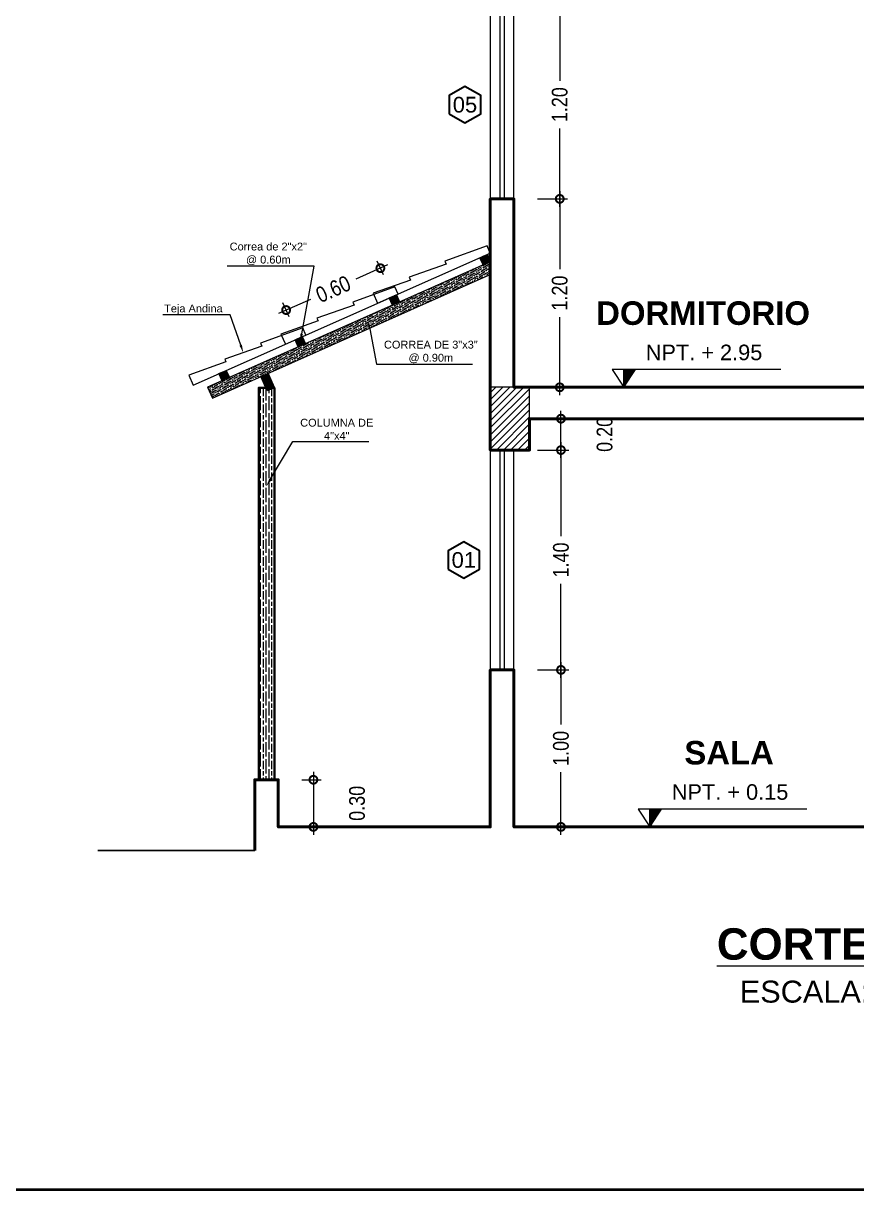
# Model space of a CAD drawing. Extents: x -23.8 to 23.6, y 264.2 to 287.5.
# Drawn here: x -6.86 to -1.55, y 264.17 to 271.6 of the extents above; entities that cross this region are included whole.
import ezdxf
from ezdxf import colors
from ezdxf.entities.mleader import LeaderData, LeaderLine
from ezdxf.enums import TextEntityAlignment as Align
from ezdxf.math import Vec2, Vec3

# ---------------------------------------------------------------- set-up
doc = ezdxf.new("R2010")
doc.units = 0
doc.header["$LTSCALE"] = 4
doc.header["$PDMODE"] = 66
doc.linetypes.add('CONTINUA', pattern=[0])
doc.layers.get('0').update_dxf_attribs({"linetype": 'CONTINUOUS'})
doc.layers.get('DEFPOINTS').update_dxf_attribs({"linetype": 'CONTINUOUS'})
for name, color, linetype, lineweight in [('Achurado', 8, 'CONTINUOUS', 5), ('COTAS', 1, 'CONTINUOUS', 9), ('HOJA', 8, 'CONTINUOUS', 40), ('MADERA', 43, 'CONTINUOUS', 13), ('MURO', 5, 'CONTINUOUS', 50), ('NIVELES', 31, 'CONTINUOUS', 5), ('TEJA ANDINA', 12, 'CONTINUOUS', 18), ('TEXTOS', 254, 'CONTINUOUS', 0), ('TEXTOS DETALLES', 3, 'CONTINUOUS', 5), ('VENTANA', 140, 'CONTINUOUS', 15), ('VEREDAS', 252, 'CONTINUOUS', 25), ('VIGAS', 254, 'CONTINUOUS', 5)]:
    doc.layers.add(name, color=color, linetype=linetype, lineweight=lineweight)
doc.layers.add('TEXTO', color=7, linetype='CONTINUOUS')
doc.styles.add('ARIAL', font='arial.ttf')
doc.styles.add('ARIAL 1en25', font='arial.ttf', dxfattribs={"height": 0.0625})
doc.styles.add('Arial Narrow', font='ARIALN.TTF')
doc.styles.get("Standard").update_dxf_attribs({"font": 'arial.ttf'})
doc.dimstyles.new('1-50 PRZ', dxfattribs={"dimtxt": 0.1, "dimasz": 0.1, "dimexe": 0.05, "dimexo": 0.15, "dimgap": 0.05, "dimtad": 0, "dimzin": 1, "dimdsep": 46, "dimtxsty": 'Arial Narrow', "dimblk": 'DOTSMALL', "dimcen": 0.1, "dimdle": 0.05, "dimclrd": 250, "dimclre": 250, "dimclrt": 5, "dimaunit": 1, "dimadec": 3, "dimazin": 0, "dimtfac": 1, "dimtmove": 2, "dimatfit": 3, "dimldrblk": 'OBLIQUE', "dimfxl": 0.3, "dimfxlon": 1, "dimlwd": -1, "dimlwe": -1, "dimarcsym": 0})

# ---------------------------------------------------------------- blocks, each defined once
blk = doc.blocks.new('*U11')
at = {"layer": 'VENTANA', "color": 31, "lineweight": 30}
blk.add_lwpolyline([(0.05, -0.0577), (0.15, -0.1155), (0.25, -0.0577), (0.25, 0.0577), (0.15, 0.1155), (0.05, 0.0577)], close=True, dxfattribs=at)
at = {"layer": 'VENTANA'}
blk.add_attdef('01', text='', height=0.1, dxfattribs=at).set_placement((0.15, 0), align=Align.MIDDLE_CENTER)
blk = doc.blocks.new('_DotSmall')
at = {"color": 0, "linetype": 'ByBlock', "const_width": 0.5}
blk.add_lwpolyline([(-0.0625, 0, 1), (0.0625, 0, 1)], format="xyb", close=True, dxfattribs=at)
blk = doc.blocks.new('*D130')
at = {"layer": 'COTAS', "color": 250, "linetype": 'CONTINUA', "transparency": 16777216}
for p, q in [((-4.5384, 270.0641), (-4.7412, 269.9739)), ((-4.5652, 270.0013), (-4.6044, 270.0894)), ((-5.2298, 269.7568), (-5.027, 269.8469)), ((-5.1652, 269.7347), (-5.2044, 269.8228))]:
    blk.add_line(p, q, dxfattribs=at)
at = {"layer": 'DEFPOINTS', "color": 0, "transparency": 16777216}
for p in [(-4.5043, 269.8643), (-5.1841, 269.7771), (-5.1043, 269.5976)]:
    blk.add_point(p, dxfattribs=at)
at = {"layer": 'COTAS', "color": 250, "transparency": 16777216, "xscale": 0.1, "yscale": 0.1, "zscale": 0.1}
for p, rotation in [((-4.5841, 270.0438), 23.96248897457689), ((-5.1841, 269.7771), 203.9624889745769)]:
    blk.add_blockref('_DotSmall', p, dxfattribs=dict(at, rotation=rotation))
at = {"layer": 'COTAS', "color": 5, "transparency": 16777216, "insert": (-4.8841, 269.9104), "char_height": 0.1, "attachment_point": 5, "rotation": 23.96249, "style": 'Arial Narrow'}
blk.add_mtext('0.60', dxfattribs=at)
blk = doc.blocks.new('_Oblique')
at = {"color": 0, "linetype": 'ByBlock', "lineweight": -2}
blk.add_line((-0.5, -0.5), (0.5, 0.5), dxfattribs=at)
blk = doc.blocks.new('NC')
at = {"layer": 'NIVELES', "ltscale": 0.5}
h = blk.add_hatch(dxfattribs=at)
h.set_pattern_fill('ANSI31', color=256, scale=0.001, style=0)
h.set_pattern_definition([(45, (-1491.113117, -560.334688), (-0.00224506403, 0.00224506403), [])])
h.paths.add_polyline_path([(0, 0), (0.0751, 0.1144), (0, 0.1144)])
blk.add_line((1.009, 0.1144), (-0.0751, 0.1144), dxfattribs=at)
at = {"layer": 'NIVELES'}
blk.add_line((0, 0), (0, 0.1144), dxfattribs=at)
at = {"layer": 'NIVELES', "ltscale": 0.5}
blk.add_lwpolyline([(-0.0751, 0.1144), (0, 0), (0.0751, 0.1144)], dxfattribs=at)
blk = doc.blocks.new('*U64')
at = {"xscale": -0.9910590026452635, "yscale": 0.9910590026452635, "zscale": 0.9910590026452635}
blk.add_blockref('NC', (0, 0.001), dxfattribs=at)
at = {"layer": 'TEXTO', "color": 4}
blk.add_attdef('NPT.+0.15', text='', height=0.0991, dxfattribs=at).set_placement((-0.5118, 0.2231), align=Align.MIDDLE_CENTER)
blk = doc.blocks.new('*D134')
at = {"layer": 'COTAS', "color": 250, "linetype": 'CONTINUA', "transparency": 16777216}
for p, q in [((-3.434, 267.5352), (-3.434, 267.1378)), ((-3.584, 267.4852), (-3.384, 267.4852)), ((-3.434, 266.4352), (-3.434, 266.8327)), ((-3.584, 266.4852), (-3.384, 266.4852))]:
    blk.add_line(p, q, dxfattribs=at)
at = {"layer": 'DEFPOINTS', "color": 0, "transparency": 16777216}
for p in [(-3.734, 267.4852), (-3.434, 267.4852), (-3.734, 266.4852)]:
    blk.add_point(p, dxfattribs=at)
at = {"layer": 'COTAS', "color": 250, "transparency": 16777216, "xscale": 0.1, "yscale": 0.1, "zscale": 0.1}
for p, rotation in [((-3.434, 267.4852), 90), ((-3.434, 266.4852), 270)]:
    blk.add_blockref('_DotSmall', p, dxfattribs=dict(at, rotation=rotation))
at = {"layer": 'COTAS', "color": 5, "transparency": 16777216, "insert": (-3.434, 266.9852), "char_height": 0.1, "attachment_point": 5, "rotation": 90, "style": 'Arial Narrow'}
blk.add_mtext('1.00', dxfattribs=at)
blk = doc.blocks.new('*D135')
at = {"layer": 'COTAS', "color": 250, "linetype": 'CONTINUA', "transparency": 16777216}
for p, q in [((-3.434, 268.9352), (-3.434, 268.3378)), ((-3.584, 268.8852), (-3.384, 268.8852)), ((-3.434, 267.4352), (-3.434, 268.0327)), ((-3.584, 267.4852), (-3.384, 267.4852))]:
    blk.add_line(p, q, dxfattribs=at)
at = {"layer": 'DEFPOINTS', "color": 0, "transparency": 16777216}
for p in [(-3.734, 268.8852), (-3.434, 268.8852), (-3.734, 267.4852)]:
    blk.add_point(p, dxfattribs=at)
at = {"layer": 'COTAS', "color": 250, "transparency": 16777216, "xscale": 0.1, "yscale": 0.1, "zscale": 0.1}
for p, rotation in [((-3.434, 268.8852), 90), ((-3.434, 267.4852), 270)]:
    blk.add_blockref('_DotSmall', p, dxfattribs=dict(at, rotation=rotation))
at = {"layer": 'COTAS', "color": 5, "transparency": 16777216, "insert": (-3.434, 268.1852), "char_height": 0.1, "attachment_point": 5, "rotation": 90, "style": 'Arial Narrow'}
blk.add_mtext('1.40', dxfattribs=at)
blk = doc.blocks.new('*D136')
at = {"layer": 'COTAS', "color": 250, "linetype": 'CONTINUA', "transparency": 16777216}
for p, q in [((-3.584, 269.0852), (-3.384, 269.0852)), ((-3.434, 268.8352), (-3.434, 269.1352)), ((-3.484, 268.8852), (-3.384, 268.8852))]:
    blk.add_line(p, q, dxfattribs=at)
at = {"layer": 'DEFPOINTS', "color": 0, "transparency": 16777216}
for p in [(-3.734, 269.0852), (-3.434, 269.0852), (-3.634, 268.8852)]:
    blk.add_point(p, dxfattribs=at)
at = {"layer": 'COTAS', "color": 250, "transparency": 16777216, "xscale": 0.1, "yscale": 0.1, "zscale": 0.1}
for p, rotation in [((-3.434, 269.0852), 90), ((-3.434, 268.8852), 270)]:
    blk.add_blockref('_DotSmall', p, dxfattribs=dict(at, rotation=rotation))
at = {"layer": 'COTAS', "color": 5, "transparency": 16777216, "insert": (-3.1558, 268.9852), "char_height": 0.1, "attachment_point": 5, "rotation": 90, "style": 'Arial Narrow'}
blk.add_mtext('0.20', dxfattribs=at)
blk = doc.blocks.new('*D137')
at = {"layer": 'COTAS', "color": 250, "linetype": 'CONTINUA', "transparency": 16777216}
for p, q in [((-5.084, 266.7852), (-4.9606, 266.7852)), ((-5.0106, 266.8352), (-5.0106, 266.4352)), ((-5.084, 266.4852), (-4.9606, 266.4852))]:
    blk.add_line(p, q, dxfattribs=at)
at = {"layer": 'DEFPOINTS', "color": 0, "transparency": 16777216}
for p in [(-5.234, 266.7852), (-5.234, 266.4852), (-5.0106, 266.4852)]:
    blk.add_point(p, dxfattribs=at)
at = {"layer": 'COTAS', "color": 250, "transparency": 16777216, "xscale": 0.1, "yscale": 0.1, "zscale": 0.1}
for p, rotation in [((-5.0106, 266.7852), 90), ((-5.0106, 266.4852), 270)]:
    blk.add_blockref('_DotSmall', p, dxfattribs=dict(at, rotation=rotation))
at = {"layer": 'COTAS', "color": 5, "transparency": 16777216, "insert": (-4.7324, 266.6352), "char_height": 0.1, "attachment_point": 5, "rotation": 90, "style": 'Arial Narrow'}
blk.add_mtext('0.30', dxfattribs=at)
blk = doc.blocks.new('*D140')
at = {"layer": 'COTAS', "color": 250, "linetype": 'CONTINUA', "transparency": 16777216}
for p, q in [((-3.584, 270.4852), (-3.3918, 270.4852)), ((-3.4418, 270.5352), (-3.4418, 270.0378)), ((-3.4418, 269.2352), (-3.4418, 269.7327)), ((-3.584, 269.2852), (-3.3918, 269.2852))]:
    blk.add_line(p, q, dxfattribs=at)
at = {"layer": 'DEFPOINTS', "color": 0, "transparency": 16777216}
for p in [(-3.734, 270.4852), (-3.734, 269.2852), (-3.4418, 269.2852)]:
    blk.add_point(p, dxfattribs=at)
at = {"layer": 'COTAS', "color": 250, "transparency": 16777216, "xscale": 0.1, "yscale": 0.1, "zscale": 0.1}
for p, rotation in [((-3.4418, 270.4852), 90), ((-3.4418, 269.2852), 270)]:
    blk.add_blockref('_DotSmall', p, dxfattribs=dict(at, rotation=rotation))
at = {"layer": 'COTAS', "color": 5, "transparency": 16777216, "insert": (-3.4418, 269.8852), "char_height": 0.1, "attachment_point": 5, "rotation": 90, "style": 'Arial Narrow'}
blk.add_mtext('1.20', dxfattribs=at)
blk = doc.blocks.new('*D141')
at = {"layer": 'COTAS', "color": 250, "linetype": 'CONTINUA', "transparency": 16777216}
for p, q in [((-3.584, 271.6852), (-3.3918, 271.6852)), ((-3.4418, 271.7352), (-3.4418, 271.2378)), ((-3.4418, 270.4352), (-3.4418, 270.9327)), ((-3.584, 270.4852), (-3.3918, 270.4852))]:
    blk.add_line(p, q, dxfattribs=at)
at = {"layer": 'DEFPOINTS', "color": 0, "transparency": 16777216}
for p in [(-3.734, 271.6852), (-3.4418, 271.6852), (-3.734, 270.4852)]:
    blk.add_point(p, dxfattribs=at)
at = {"layer": 'COTAS', "color": 250, "transparency": 16777216, "xscale": 0.1, "yscale": 0.1, "zscale": 0.1}
for p, rotation in [((-3.4418, 271.6852), 90), ((-3.4418, 270.4852), 270)]:
    blk.add_blockref('_DotSmall', p, dxfattribs=dict(at, rotation=rotation))
at = {"layer": 'COTAS', "color": 5, "transparency": 16777216, "insert": (-3.4418, 271.0852), "char_height": 0.1, "attachment_point": 5, "rotation": 90, "style": 'Arial Narrow'}
blk.add_mtext('1.20', dxfattribs=at)

msp = doc.modelspace()

# ---------------------------------------------------------------- hatches: boundary and pattern name
at = {"layer": 'Achurado'}
h = msp.add_hatch(dxfattribs=at)
h.set_pattern_fill('ANSI31', color=256, scale=0.01)
h.paths.add_polyline_path([(-3.884, 268.8852), (-3.634, 268.8852), (-3.634, 269.2852), (-3.884, 269.2852)])
h.paths.add_polyline_path([(-1.184, 268.8852), (-0.934, 268.8852), (-0.934, 269.2852), (-1.184, 269.2852)])
h.paths.add_polyline_path([(1.8038, 268.8852), (2.0538, 268.8852), (2.0538, 269.2852), (1.8038, 269.2852)])
h.paths.add_polyline_path([(-3.884, 271.6852), (-3.634, 271.6852), (-3.634, 272.0852), (-3.884, 272.0852)])
h.paths.add_polyline_path([(-1.184, 272.6505), (-0.934, 272.6505), (-0.934, 273.0505), (-1.184, 273.0505)])
h.paths.add_polyline_path([(1.8038, 271.6852), (2.0538, 271.6852), (2.0538, 272.0852), (1.8038, 272.0852)])
at = {"layer": 'MADERA', "lineweight": 5, "ltscale": 0.05}
h = msp.add_hatch(dxfattribs=at)
h.set_pattern_fill('WOODFACE', color=256, scale=0.041667, angle=-5.96249, style=0, pattern_type=2)
h.set_pattern_definition([(354.037511, (-230.703563, 216.681038), (0.045769477, 0.0371130325), [0.002083333, -0.039583333]), (84.037511, (-230.68547, 216.69381), (-0.0371130325, 0.045769477), [0.004166667, -0.0375]), (39.037511, (-230.694193, 216.690532), (0.0043282224, 0.041441255), [0.0029458333, -0.0088375, 0.0029458333, -0.0058916667, 0.020625, -0.0176797318]), (39.037511, (-230.70585, 216.679182), (0.0043282224, 0.041441255), [0.00294625, -0.0058925, 0.00294625, -0.047140565]), (39.037511, (-230.690914, 216.68181), (0.0043282224, 0.041441255), [0.00294625, -0.055979315]), (39.037511, (-230.686986, 216.679306), (0.0043282224, 0.041441255), [0.00294625, -0.055979315]), (39.037511, (-230.69277, 216.6841), (0.0043282224, 0.041441255), [0.00294625, -0.055979315]), (39.037511, (-230.694625, 216.686388), (0.0043282224, 0.041441255), [0.0058925, -0.053033065]), (39.037511, (-230.68102, 216.716387), (0.0043282224, 0.041441255), [0.0058925, -0.053033065]), (39.037511, (-230.698553, 216.688893), (0.0043282224, 0.041441255), [0.011785, -0.047140565]), (39.037511, (-230.70041, 216.691182), (0.0043282224, 0.041441255), [0.011785, -0.047140565]), (39.037511, (-230.672173, 216.7008), (0.0043282224, 0.041441255), [0.011785, -0.047140565]), (39.037511, (-230.702048, 216.695542), (0.0043282224, 0.041441255), [0.008838833, -0.050086732]), (39.037511, (-230.709687, 216.702624), (0.0043282224, 0.041441255), [0.008838833, -0.050086732]), (39.037511, (-230.705976, 216.698047), (0.0043282224, 0.041441255), [0.008838833, -0.050086732]), (39.037511, (-230.67774, 216.707666), (0.0043282224, 0.041441255), [0.014731392, -0.0441941734]), (39.037511, (-230.681668, 216.71017), (0.0043282224, 0.041441255), [0.014731392, -0.0441941734]), (39.037511, (-230.678606, 216.699378), (0.0043282224, 0.041441255), [0.020623948, -0.038301617]), (20.602562, (-230.698986, 216.68475), (0.0414412548, -0.0043282223), [0.0046584746, -0.088511024]), (20.602562, (-230.6894, 216.696316), (0.0414412548, -0.0043282223), [0.0046584746, -0.088511024]), (20.602562, (-230.691904, 216.692388), (0.0414412548, -0.0043282223), [0.0046584746, -0.088511024]), (20.602562, (-230.70149, 216.680821), (0.0414412548, -0.0043282223), [0.00931695, -0.083852549]), (20.602562, (-230.691255, 216.698604), (0.0414412548, -0.0043282223), [0.013975425, -0.079194074]), (20.602562, (-230.695183, 216.70111), (0.0414412548, -0.0043282223), [0.0186339, -0.074535599]), (20.602562, (-230.69911, 216.703614), (0.0414412548, -0.0043282223), [0.0186339, -0.074535599]), (20.602562, (-230.704028, 216.716696), (0.0414412548, -0.0043282223), [0.0186339, -0.074535599]), (20.602562, (-230.70446, 216.712552), (0.0414412548, -0.0043282223), [0.023292375, -0.069877124]), (20.602562, (-230.702822, 216.708191), (0.0414412548, -0.0043282223), [0.023292375, -0.069877124]), (57.47246, (-230.690048, 216.6901), (0.0043282224, 0.0414412548), [0.0046584746, -0.088511024]), (57.47246, (-230.696697, 216.686605), (0.0043282224, 0.0414412548), [0.0046584746, -0.088511024]), (57.47246, (-230.703563, 216.681038), (0.0043282224, 0.0414412548), [0.00931695, -0.083852549]), (57.47246, (-230.690481, 216.685955), (0.0043282224, 0.0414412548), [0.00931695, -0.083852549]), (57.47246, (-230.707923, 216.679399), (0.0043282224, 0.0414412548), [0.013975425, -0.079194074]), (57.47246, (-230.712068, 216.679831), (0.0043282224, 0.0414412548), [0.0186339, -0.074535599]), (57.47246, (-230.674554, 216.678008), (0.0043282224, 0.0414412548), [0.0186339, -0.074535599]), (57.47246, (-230.688626, 216.683667), (0.0043282224, 0.0414412548), [0.0186339, -0.074535599]), (57.47246, (-230.68077, 216.678657), (0.0043282224, 0.0414412548), [0.023292375, -0.069877124]), (57.47246, (-230.684698, 216.681162), (0.0043282224, 0.0414412548), [0.023292375, -0.069877124])])
h.paths.add_polyline_path([(-3.95, 270.1106), (-3.9043, 270.1309), (-3.884, 270.0852), (-3.9297, 270.0649)])
h = msp.add_hatch(dxfattribs=at)
h.set_pattern_fill('GOST_WOOD', color=256, scale=0.05, angle=18, style=0)
h.set_pattern_definition([(156, (-23.058464, -10.47321), (0.0122020993, 0.0274063637), [0.05, -0.01]), (156, (-23.045262, -10.46814), (0.0122020993, 0.0274063637), [0.03, -0.0075, 0.015, -0.0075]), (156, (-23.02749, -10.465107), (0.0122020993, 0.0274063637), [0.05, -0.01])])
h.paths.add_polyline_path([(-3.884, 270.0852), (-3.884, 270.0032), (-5.6536, 269.2167), (-5.684, 269.2852)])
h = msp.add_hatch(dxfattribs=at)
h.set_pattern_fill('WOODFACE', color=256, scale=0.041667, angle=-5.96249, style=0, pattern_type=2)
h.set_pattern_definition([(354.03751, (-230.12641, 216.424525), (0.045769477, 0.0371130325), [0.002083333, -0.039583333]), (84.03751, (-230.108317, 216.437298), (-0.0371130325, 0.045769477), [0.004166667, -0.0375]), (39.037511, (-230.117038, 216.43402), (0.0043282224, 0.041441255), [0.0029458333, -0.0088375, 0.0029458333, -0.0058916667, 0.020625, -0.0176797318]), (39.037511, (-230.128697, 216.42267), (0.0043282224, 0.041441255), [0.00294625, -0.0058925, 0.00294625, -0.047140565]), (39.037511, (-230.11376, 216.425298), (0.0043282224, 0.041441255), [0.00294625, -0.055979315]), (39.037511, (-230.109832, 216.422793), (0.0043282224, 0.041441255), [0.00294625, -0.055979315]), (39.037511, (-230.115615, 216.427587), (0.0043282224, 0.041441255), [0.00294625, -0.055979315]), (39.037511, (-230.11747, 216.429875), (0.0043282224, 0.041441255), [0.0058925, -0.053033065]), (39.037511, (-230.103864, 216.459874), (0.0043282224, 0.041441255), [0.0058925, -0.053033065]), (39.037511, (-230.121398, 216.43238), (0.0043282224, 0.041441255), [0.011785, -0.047140565]), (39.037511, (-230.123254, 216.434668), (0.0043282224, 0.041441255), [0.011785, -0.047140565]), (39.037511, (-230.09502, 216.444287), (0.0043282224, 0.041441255), [0.011785, -0.047140565]), (39.037511, (-230.124893, 216.43903), (0.0043282224, 0.041441255), [0.008838833, -0.050086732]), (39.037511, (-230.132532, 216.44611), (0.0043282224, 0.041441255), [0.008838833, -0.050086732]), (39.037511, (-230.12882, 216.441534), (0.0043282224, 0.041441255), [0.008838833, -0.050086732]), (39.037511, (-230.100586, 216.451153), (0.0043282224, 0.041441255), [0.014731392, -0.0441941734]), (39.037511, (-230.104513, 216.453658), (0.0043282224, 0.041441255), [0.014731392, -0.0441941734]), (39.037511, (-230.10145, 216.442865), (0.0043282224, 0.041441255), [0.020623948, -0.038301617]), (20.602562, (-230.121831, 216.428236), (0.0414412548, -0.0043282223), [0.0046584746, -0.088511024]), (20.602562, (-230.112244, 216.439803), (0.0414412548, -0.0043282223), [0.0046584746, -0.088511024]), (20.602562, (-230.11475, 216.435875), (0.0414412548, -0.0043282223), [0.0046584746, -0.088511024]), (20.602562, (-230.124336, 216.424308), (0.0414412548, -0.0043282223), [0.00931695, -0.083852549]), (20.602562, (-230.1141, 216.442091), (0.0414412548, -0.0043282223), [0.013975425, -0.079194074]), (20.602562, (-230.118028, 216.444596), (0.0414412548, -0.0043282223), [0.0186339, -0.074535599]), (20.602562, (-230.121956, 216.4471), (0.0414412548, -0.0043282223), [0.0186339, -0.074535599]), (20.602562, (-230.126873, 216.460182), (0.0414412548, -0.0043282223), [0.0186339, -0.074535599]), (20.602562, (-230.127306, 216.456038), (0.0414412548, -0.0043282223), [0.023292375, -0.069877124]), (20.602562, (-230.125667, 216.451678), (0.0414412548, -0.0043282223), [0.023292375, -0.069877124]), (57.47246, (-230.112894, 216.433586), (0.0043282224, 0.0414412548), [0.0046584746, -0.088511024]), (57.47246, (-230.119543, 216.430092), (0.0043282224, 0.0414412548), [0.0046584746, -0.088511024]), (57.47246, (-230.126408, 216.424525), (0.0043282224, 0.0414412548), [0.00931695, -0.083852549]), (57.47246, (-230.113327, 216.429442), (0.0043282224, 0.0414412548), [0.00931695, -0.083852549]), (57.47246, (-230.130769, 216.422885), (0.0043282224, 0.0414412548), [0.013975425, -0.079194074]), (57.47246, (-230.134913, 216.423318), (0.0043282224, 0.0414412548), [0.0186339, -0.074535599]), (57.47246, (-230.0974, 216.421495), (0.0043282224, 0.0414412548), [0.0186339, -0.074535599]), (57.47246, (-230.11147, 216.427154), (0.0043282224, 0.0414412548), [0.0186339, -0.074535599]), (57.47246, (-230.103615, 216.422144), (0.0043282224, 0.0414412548), [0.023292375, -0.069877124]), (57.47246, (-230.107543, 216.424649), (0.0043282224, 0.0414412548), [0.023292375, -0.069877124])])
h.paths.add_polyline_path([(-4.5272, 269.8541), (-4.4815, 269.8744), (-4.4612, 269.8287), (-4.5069, 269.8084)])
h = msp.add_hatch(dxfattribs=at)
h.set_pattern_fill('WOODFACE', color=256, scale=0.041667, angle=-5.96249, style=0, pattern_type=2)
h.set_pattern_definition([(354.03751, (-229.52641, 216.157858), (0.045769477, 0.0371130325), [0.002083333, -0.039583333]), (84.03751, (-229.508317, 216.17063), (-0.0371130325, 0.045769477), [0.004166667, -0.0375]), (39.037511, (-229.517038, 216.167353), (0.0043282224, 0.041441255), [0.0029458333, -0.0088375, 0.0029458333, -0.0058916667, 0.020625, -0.0176797318]), (39.037511, (-229.528697, 216.156002), (0.0043282224, 0.041441255), [0.00294625, -0.0058925, 0.00294625, -0.047140565]), (39.037511, (-229.51376, 216.158631), (0.0043282224, 0.041441255), [0.00294625, -0.055979315]), (39.037511, (-229.509832, 216.156127), (0.0043282224, 0.041441255), [0.00294625, -0.055979315]), (39.037511, (-229.515615, 216.16092), (0.0043282224, 0.041441255), [0.00294625, -0.055979315]), (39.037511, (-229.51747, 216.163208), (0.0043282224, 0.041441255), [0.0058925, -0.053033065]), (39.037511, (-229.503864, 216.193207), (0.0043282224, 0.041441255), [0.0058925, -0.053033065]), (39.037511, (-229.521398, 216.165713), (0.0043282224, 0.041441255), [0.011785, -0.047140565]), (39.037511, (-229.523254, 216.168002), (0.0043282224, 0.041441255), [0.011785, -0.047140565]), (39.037511, (-229.49502, 216.17762), (0.0043282224, 0.041441255), [0.011785, -0.047140565]), (39.037511, (-229.524893, 216.172362), (0.0043282224, 0.041441255), [0.008838833, -0.050086732]), (39.037511, (-229.532532, 216.179444), (0.0043282224, 0.041441255), [0.008838833, -0.050086732]), (39.037511, (-229.52882, 216.174867), (0.0043282224, 0.041441255), [0.008838833, -0.050086732]), (39.037511, (-229.500586, 216.184486), (0.0043282224, 0.041441255), [0.014731392, -0.0441941734]), (39.037511, (-229.504513, 216.18699), (0.0043282224, 0.041441255), [0.014731392, -0.0441941734]), (39.037511, (-229.50145, 216.176198), (0.0043282224, 0.041441255), [0.020623948, -0.038301617]), (20.602562, (-229.521831, 216.16157), (0.0414412548, -0.0043282223), [0.0046584746, -0.088511024]), (20.602562, (-229.512244, 216.173136), (0.0414412548, -0.0043282223), [0.0046584746, -0.088511024]), (20.602562, (-229.51475, 216.169208), (0.0414412548, -0.0043282223), [0.0046584746, -0.088511024]), (20.602562, (-229.524336, 216.157641), (0.0414412548, -0.0043282223), [0.00931695, -0.083852549]), (20.602562, (-229.5141, 216.175424), (0.0414412548, -0.0043282223), [0.013975425, -0.079194074]), (20.602562, (-229.518028, 216.17793), (0.0414412548, -0.0043282223), [0.0186339, -0.074535599]), (20.602562, (-229.521956, 216.180434), (0.0414412548, -0.0043282223), [0.0186339, -0.074535599]), (20.602562, (-229.526873, 216.193516), (0.0414412548, -0.0043282223), [0.0186339, -0.074535599]), (20.602562, (-229.527306, 216.189372), (0.0414412548, -0.0043282223), [0.023292375, -0.069877124]), (20.602562, (-229.525667, 216.185011), (0.0414412548, -0.0043282223), [0.023292375, -0.069877124]), (57.47246, (-229.512894, 216.16692), (0.0043282224, 0.0414412548), [0.0046584746, -0.088511024]), (57.47246, (-229.519543, 216.163425), (0.0043282224, 0.0414412548), [0.0046584746, -0.088511024]), (57.47246, (-229.526408, 216.157858), (0.0043282224, 0.0414412548), [0.00931695, -0.083852549]), (57.47246, (-229.513327, 216.162776), (0.0043282224, 0.0414412548), [0.00931695, -0.083852549]), (57.47246, (-229.530769, 216.156219), (0.0043282224, 0.0414412548), [0.013975425, -0.079194074]), (57.47246, (-229.534913, 216.156651), (0.0043282224, 0.0414412548), [0.0186339, -0.074535599]), (57.47246, (-229.4974, 216.154828), (0.0043282224, 0.0414412548), [0.0186339, -0.074535599]), (57.47246, (-229.51147, 216.160487), (0.0043282224, 0.0414412548), [0.0186339, -0.074535599]), (57.47246, (-229.503615, 216.155477), (0.0043282224, 0.0414412548), [0.023292375, -0.069877124]), (57.47246, (-229.507543, 216.157982), (0.0043282224, 0.0414412548), [0.023292375, -0.069877124])])
h.paths.add_polyline_path([(-5.1272, 269.5874), (-5.0815, 269.6078), (-5.0612, 269.5621), (-5.1069, 269.5418)])
h = msp.add_hatch(dxfattribs=at)
h.set_pattern_fill('WOODFACE', color=256, scale=0.041667, angle=-5.96249, style=0, pattern_type=2)
h.set_pattern_definition([(354.03751, (-229.04174, 215.94245), (0.045769477, 0.0371130325), [0.002083333, -0.039583333]), (84.03751, (-229.02365, 215.955224), (-0.0371130325, 0.045769477), [0.004166667, -0.0375]), (39.037511, (-229.032372, 215.951945), (0.0043282224, 0.041441255), [0.0029458333, -0.0088375, 0.0029458333, -0.0058916667, 0.020625, -0.0176797318]), (39.037511, (-229.04403, 215.940595), (0.0043282224, 0.041441255), [0.00294625, -0.0058925, 0.00294625, -0.047140565]), (39.037511, (-229.029093, 215.943224), (0.0043282224, 0.041441255), [0.00294625, -0.055979315]), (39.037511, (-229.025166, 215.94072), (0.0043282224, 0.041441255), [0.00294625, -0.055979315]), (39.037511, (-229.03095, 215.945513), (0.0043282224, 0.041441255), [0.00294625, -0.055979315]), (39.037511, (-229.032805, 215.9478), (0.0043282224, 0.041441255), [0.0058925, -0.053033065]), (39.037511, (-229.019198, 215.9778), (0.0043282224, 0.041441255), [0.0058925, -0.053033065]), (39.037511, (-229.036732, 215.950306), (0.0043282224, 0.041441255), [0.011785, -0.047140565]), (39.037511, (-229.038588, 215.952595), (0.0043282224, 0.041441255), [0.011785, -0.047140565]), (39.037511, (-229.010353, 215.962214), (0.0043282224, 0.041441255), [0.011785, -0.047140565]), (39.037511, (-229.040227, 215.956955), (0.0043282224, 0.041441255), [0.008838833, -0.050086732]), (39.037511, (-229.047866, 215.964037), (0.0043282224, 0.041441255), [0.008838833, -0.050086732]), (39.037511, (-229.044155, 215.95946), (0.0043282224, 0.041441255), [0.008838833, -0.050086732]), (39.037511, (-229.01592, 215.96908), (0.0043282224, 0.041441255), [0.014731392, -0.0441941734]), (39.037511, (-229.019847, 215.971584), (0.0043282224, 0.041441255), [0.014731392, -0.0441941734]), (39.037511, (-229.016785, 215.96079), (0.0043282224, 0.041441255), [0.020623948, -0.038301617]), (20.602562, (-229.037165, 215.946162), (0.0414412548, -0.0043282223), [0.0046584746, -0.088511024]), (20.602562, (-229.027578, 215.957729), (0.0414412548, -0.0043282223), [0.0046584746, -0.088511024]), (20.602562, (-229.030083, 215.953801), (0.0414412548, -0.0043282223), [0.0046584746, -0.088511024]), (20.602562, (-229.03967, 215.942234), (0.0414412548, -0.0043282223), [0.00931695, -0.083852549]), (20.602562, (-229.029434, 215.960017), (0.0414412548, -0.0043282223), [0.013975425, -0.079194074]), (20.602562, (-229.033362, 215.962522), (0.0414412548, -0.0043282223), [0.0186339, -0.074535599]), (20.602562, (-229.03729, 215.965027), (0.0414412548, -0.0043282223), [0.0186339, -0.074535599]), (20.602562, (-229.042207, 215.978109), (0.0414412548, -0.0043282223), [0.0186339, -0.074535599]), (20.602562, (-229.04264, 215.973965), (0.0414412548, -0.0043282223), [0.023292375, -0.069877124]), (20.602562, (-229.041, 215.969604), (0.0414412548, -0.0043282223), [0.023292375, -0.069877124]), (57.47246, (-229.028228, 215.951513), (0.0043282224, 0.0414412548), [0.0046584746, -0.088511024]), (57.47246, (-229.034877, 215.948018), (0.0043282224, 0.0414412548), [0.0046584746, -0.088511024]), (57.47246, (-229.041742, 215.94245), (0.0043282224, 0.0414412548), [0.00931695, -0.083852549]), (57.47246, (-229.02866, 215.947368), (0.0043282224, 0.0414412548), [0.00931695, -0.083852549]), (57.47246, (-229.046103, 215.940812), (0.0043282224, 0.0414412548), [0.013975425, -0.079194074]), (57.47246, (-229.050247, 215.941244), (0.0043282224, 0.0414412548), [0.0186339, -0.074535599]), (57.47246, (-229.012733, 215.939421), (0.0043282224, 0.0414412548), [0.0186339, -0.074535599]), (57.47246, (-229.026805, 215.94508), (0.0043282224, 0.0414412548), [0.0186339, -0.074535599]), (57.47246, (-229.01895, 215.94007), (0.0043282224, 0.0414412548), [0.023292375, -0.069877124]), (57.47246, (-229.022877, 215.942575), (0.0043282224, 0.0414412548), [0.023292375, -0.069877124])])
h.paths.add_polyline_path([(-5.6118, 269.372), (-5.5661, 269.3923), (-5.5458, 269.3467), (-5.5915, 269.3263)])
h = msp.add_hatch(dxfattribs=at)
h.set_pattern_fill('WOODFACE', color=256, scale=0.041667, angle=-5.96249, style=0, pattern_type=2)
h.set_pattern_definition([(354.03751, (-229.415923, 215.889735), (0.045769477, 0.0371130325), [0.002083333, -0.039583333]), (84.03751, (-229.39783, 215.902508), (-0.0371130325, 0.045769477), [0.004166667, -0.0375]), (39.037511, (-229.406552, 215.89923), (0.0043282224, 0.041441255), [0.0029458333, -0.0088375, 0.0029458333, -0.0058916667, 0.020625, -0.0176797318]), (39.037511, (-229.41821, 215.88788), (0.0043282224, 0.041441255), [0.00294625, -0.0058925, 0.00294625, -0.047140565]), (39.037511, (-229.403274, 215.890508), (0.0043282224, 0.041441255), [0.00294625, -0.055979315]), (39.037511, (-229.399346, 215.888003), (0.0043282224, 0.041441255), [0.00294625, -0.055979315]), (39.037511, (-229.40513, 215.892797), (0.0043282224, 0.041441255), [0.00294625, -0.055979315]), (39.037511, (-229.406985, 215.895085), (0.0043282224, 0.041441255), [0.0058925, -0.053033065]), (39.037511, (-229.39338, 215.925084), (0.0043282224, 0.041441255), [0.0058925, -0.053033065]), (39.037511, (-229.410913, 215.89759), (0.0043282224, 0.041441255), [0.011785, -0.047140565]), (39.037511, (-229.41277, 215.899879), (0.0043282224, 0.041441255), [0.011785, -0.047140565]), (39.037511, (-229.384533, 215.909498), (0.0043282224, 0.041441255), [0.011785, -0.047140565]), (39.037511, (-229.414408, 215.90424), (0.0043282224, 0.041441255), [0.008838833, -0.050086732]), (39.037511, (-229.422047, 215.91132), (0.0043282224, 0.041441255), [0.008838833, -0.050086732]), (39.037511, (-229.418336, 215.906744), (0.0043282224, 0.041441255), [0.008838833, -0.050086732]), (39.037511, (-229.3901, 215.916363), (0.0043282224, 0.041441255), [0.014731392, -0.0441941734]), (39.037511, (-229.394028, 215.918868), (0.0043282224, 0.041441255), [0.014731392, -0.0441941734]), (39.037511, (-229.390966, 215.908075), (0.0043282224, 0.041441255), [0.020623948, -0.038301617]), (20.602562, (-229.411346, 215.893446), (0.0414412548, -0.0043282223), [0.0046584746, -0.088511024]), (20.602562, (-229.40176, 215.905013), (0.0414412548, -0.0043282223), [0.0046584746, -0.088511024]), (20.602562, (-229.404264, 215.901085), (0.0414412548, -0.0043282223), [0.0046584746, -0.088511024]), (20.602562, (-229.41385, 215.889518), (0.0414412548, -0.0043282223), [0.00931695, -0.083852549]), (20.602562, (-229.403615, 215.907301), (0.0414412548, -0.0043282223), [0.013975425, -0.079194074]), (20.602562, (-229.407542, 215.909806), (0.0414412548, -0.0043282223), [0.0186339, -0.074535599]), (20.602562, (-229.41147, 215.91231), (0.0414412548, -0.0043282223), [0.0186339, -0.074535599]), (20.602562, (-229.416388, 215.925393), (0.0414412548, -0.0043282223), [0.0186339, -0.074535599]), (20.602562, (-229.41682, 215.921248), (0.0414412548, -0.0043282223), [0.023292375, -0.069877124]), (20.602562, (-229.415182, 215.916888), (0.0414412548, -0.0043282223), [0.023292375, -0.069877124]), (57.47246, (-229.402408, 215.898796), (0.0043282224, 0.0414412548), [0.0046584746, -0.088511024]), (57.47246, (-229.409057, 215.895302), (0.0043282224, 0.0414412548), [0.0046584746, -0.088511024]), (57.47246, (-229.415923, 215.889735), (0.0043282224, 0.0414412548), [0.00931695, -0.083852549]), (57.47246, (-229.402841, 215.894652), (0.0043282224, 0.0414412548), [0.00931695, -0.083852549]), (57.47246, (-229.420283, 215.888095), (0.0043282224, 0.0414412548), [0.013975425, -0.079194074]), (57.47246, (-229.424427, 215.888528), (0.0043282224, 0.0414412548), [0.0186339, -0.074535599]), (57.47246, (-229.386914, 215.886705), (0.0043282224, 0.0414412548), [0.0186339, -0.074535599]), (57.47246, (-229.400986, 215.892364), (0.0043282224, 0.0414412548), [0.0186339, -0.074535599]), (57.47246, (-229.39313, 215.887354), (0.0043282224, 0.0414412548), [0.023292375, -0.069877124]), (57.47246, (-229.397058, 215.889859), (0.0043282224, 0.0414412548), [0.023292375, -0.069877124])])
h.paths.add_polyline_path([(-5.3453, 269.3537), (-5.2996, 269.374), (-5.259, 269.2826), (-5.3047, 269.2623)])
h = msp.add_hatch(dxfattribs=at)
h.set_pattern_fill('GOST_WOOD', color=256, scale=0.009, style=0)
h.set_pattern_definition([(90, (-23.058464, -10.47321), (0.054, 0), [0.09, -0.018]), (90, (-23.040464, -10.49121), (0.054, 0), [0.054, -0.0135, 0.027, -0.0135]), (90, (-23.022464, -10.51821), (0.054, 0), [0.09, -0.018])])
h.paths.add_polyline_path([(-5.259, 269.2826), (-5.3047, 269.2623), (-5.3137, 269.2826), (-5.359, 269.2826), (-5.359, 266.7852), (-5.259, 266.7852)])

# ---------------------------------------------------------------- linework, layer by layer
at = {"layer": 'HOJA'}
msp.add_lwpolyline([(-23.822, 287.4842), (23.5535, 287.4842), (23.5535, 264.1745), (-23.822, 264.1745)], close=True, dxfattribs=at)
at = {"layer": 'MADERA'}
for points in [[(-3.884, 270.0852), (-3.9297, 270.0649), (-3.95, 270.1106), (-3.9043, 270.1309)], [(-3.884, 270.0852), (-5.684, 269.2852), (-5.6536, 269.2167), (-3.884, 270.0032)], [(-4.4612, 269.8287), (-4.5069, 269.8084), (-4.5272, 269.8541), (-4.4815, 269.8744)], [(-5.0612, 269.5621), (-5.1069, 269.5418), (-5.1272, 269.5874), (-5.0815, 269.6078)], [(-5.5458, 269.3467), (-5.5915, 269.3263), (-5.6118, 269.372), (-5.5661, 269.3923)], [(-5.259, 269.2826), (-5.3047, 269.2623), (-5.3453, 269.3537), (-5.2996, 269.374)]]:
    msp.add_lwpolyline(points, close=True, dxfattribs=at)
at = {"layer": 'MADERA', "lineweight": 35}
msp.add_lwpolyline([(-5.259, 266.7852), (-5.259, 269.2826), (-5.359, 269.2826), (-5.359, 266.7852), (-5.259, 266.7852)], dxfattribs=at)
at = {"layer": 'MURO'}
for points in [[(0.8989, 269.2852), (-3.734, 269.2852), (-3.734, 270.4852), (-3.884, 270.4852), (-3.884, 268.8852), (-3.634, 268.8852), (-3.634, 269.0852), (-1.184, 269.0852)], [(-1.184, 266.4852), (-3.734, 266.4852), (-3.734, 267.4852), (-3.884, 267.4852), (-3.884, 266.4852), (-5.234, 266.4852), (-5.234, 266.7852), (-5.384, 266.7852), (-5.384, 266.3352)]]:
    msp.add_lwpolyline(points, dxfattribs=at)
at = {"layer": 'TEJA ANDINA'}
for points in [[(-3.884, 270.14), (-3.9043, 270.1856), (-4.1729, 270.0882), (-4.1648, 270.0699), (-4.4013, 269.9866), (-4.3932, 269.9684), (-4.6298, 269.8851), (-4.6014, 269.8211)], [(-4.4711, 269.879), (-4.4914, 269.9247), (-4.76, 269.8272), (-4.7519, 269.809), (-4.9885, 269.7257), (-4.9803, 269.7074), (-5.2169, 269.6242), (-5.1885, 269.5602)], [(-5.0583, 269.6181), (-5.0786, 269.6638), (-5.3471, 269.5663), (-5.339, 269.548), (-5.5756, 269.4648), (-5.5675, 269.4465), (-5.804, 269.3632), (-5.7756, 269.2993)]]:
    msp.add_lwpolyline(points, close=True, dxfattribs=at)
at = {"layer": 'VENTANA', "color": 31}
for points in [[(-3.884, 270.4852), (-3.734, 270.4852), (-3.734, 271.6852), (-3.884, 271.6852)], [(-3.884, 267.4852), (-3.734, 267.4852), (-3.734, 268.8852), (-3.884, 268.8852)]]:
    msp.add_lwpolyline(points, close=True, dxfattribs=at)
at = {"layer": 'VENTANA'}
for points in [[(-3.824, 270.4852), (-3.794, 270.4852), (-3.794, 271.6852), (-3.824, 271.6852)], [(-3.824, 267.4852), (-3.794, 267.4852), (-3.794, 268.8852), (-3.824, 268.8852)]]:
    msp.add_lwpolyline(points, close=True, dxfattribs=at)
at = {"layer": 'VEREDAS'}
msp.add_line((-5.384, 266.3352), (-6.384, 266.3352), dxfattribs=at)
at = {"layer": 'VIGAS'}
msp.add_lwpolyline([(-3.884, 268.8852), (-3.634, 268.8852), (-3.634, 269.2852), (-3.884, 269.2852)], close=True, dxfattribs=at)

# ---------------------------------------------------------------- block references
at = {"layer": 'NIVELES'}
ref = msp.add_blockref('*U64', (-3.0335, 269.2842), dxfattribs=dict(at, xscale=-1))
ref.add_attrib('NPT.+0.15', 'NPT. + 2.95', dxfattribs={"layer": 'TEXTO', "color": 4, "height": 0.099106}).set_placement((-2.523, 269.5073), align=Align.MIDDLE_CENTER)
ref = msp.add_blockref('*U64', (-2.8677, 266.4842), dxfattribs=dict(at, xscale=-1))
ref.add_attrib('NPT.+0.15', 'NPT. + 0.15', dxfattribs={"layer": 'TEXTO', "color": 4, "height": 0.099106}).set_placement((-2.3572, 266.7073), align=Align.MIDDLE_CENTER)
at = {"layer": 'VENTANA'}
for p, values in [((-4.1953, 271.0852), {'01': '05'}), ((-4.2028, 268.1852), {'01': '01'})]:
    msp.add_blockref('*U11', p, dxfattribs=at).add_auto_attribs(values)

# ---------------------------------------------------------------- texts
at = {"layer": 'TEXTO', "char_height": 0.15, "attachment_point": 5}
for s, insert in [('{\\fArial|b1|i0|c0|p34;DORMITORIO}', (-2.5289, 269.7565)), ('{\\fArial|b1|i0|c0|p34;DORMITORIO}', (-2.5289, 269.7565)), ('{\\fArial|b1|i0|c0|p34;SALA}', (-2.3631, 266.9565))]:
    msp.add_mtext(s, dxfattribs=dict(at, insert=insert))
at = {"layer": 'TEXTOS', "insert": (-1.6651, 265.6016), "char_height": 0.2, "attachment_point": 5, "style": 'ARIAL 1en25'}
msp.add_mtext('{\\fArial|b1|i0|c0|p34;\\LCORTE B-B\\P\\fArial|b0|i0|c0|p34;\\H0.7x;\\lESCALA: 1/50}', dxfattribs=at)

# ---------------------------------------------------------------- dimensions: what is measured, and where the dimension line sits
at = {"layer": 'COTAS'}
for base, p1, p2, picture, middle in [((-3.4418, 271.6852), (-3.734, 270.4852), (-3.734, 271.6852), '*D141', (-3.4418, 271.0852)), ((-3.434, 269.0852), (-3.634, 268.8852), (-3.734, 269.0852), '*D136', (-3.1558, 268.9852)), ((-3.434, 268.8852), (-3.734, 267.4852), (-3.734, 268.8852), '*D135', (-3.434, 268.1852)), ((-3.434, 267.4852), (-3.734, 266.4852), (-3.734, 267.4852), '*D134', (-3.434, 266.9852))]:
    dim = msp.add_linear_dim(base=base, p1=p1, p2=p2, angle=90, dimstyle='1-50 PRZ', dxfattribs=at)
    dim.commit()
    dim.dimension.update_dxf_attribs({"geometry": picture, "text_midpoint": middle})
for p1, p2, distance, picture, middle in [((-3.734, 270.4852), (-3.734, 269.2852), 0.2922, '*D140', (-3.4418, 269.8852)), ((-5.234, 266.7852), (-5.234, 266.4852), 0.2234, '*D137', (-4.7324, 266.6352))]:
    dim = msp.add_aligned_dim(p1=p1, p2=p2, distance=distance, dimstyle='1-50 PRZ', dxfattribs=at)
    dim.commit()
    dim.dimension.update_dxf_attribs({"geometry": picture, "text_midpoint": middle})
dim = msp.add_aligned_dim(p1=(-4.5043, 269.8643), p2=(-5.1043, 269.5976), distance=-0.1964, text='0.60', dimstyle='1-50 PRZ', dxfattribs=at)
dim.commit()
dim.dimension.update_dxf_attribs({"geometry": '*D130', "text_midpoint": (-4.8841, 269.9104)})

# ---------------------------------------------------------------- leaders
at = {"layer": 'TEXTOS DETALLES'}
ml = msp.add_multileader_mtext('Standard', dxfattribs=at)
ml.set_content('Correa de 2"x2"\\P@ 0.60m', color=256, style='ARIAL')
ml.set_leader_properties(color=8, linetype='BYLAYER', lineweight=-1)
ml.build(insert=Vec2(0, 0))
ml.multileader.update_dxf_attribs({"has_dogleg": 0, "text_left_attachment_type": 5, "text_right_attachment_type": 5, "dogleg_length": 0.1, "arrow_head_size": 0.05})
ctx = ml.context
ctx.base_point, ctx.char_height, ctx.arrow_head_size, ctx.landing_gap_size, ctx.plane_origin = Vec3(-5.5903, 270.0569), 0.05, 0.05, 0.05, Vec3(-5.1082, 269.4449)
ctx.left_attachment, ctx.right_attachment, ctx.text_align_type = 5, 5, 1
notes = []
notes.append((ctx, [(0, (1, 1, 0), (-4.9048, 270.0569), (-1, 0), 0.1, [(0, [(-5.0944, 269.5766)], 0, [])])]))
ctx.mtext.insert, ctx.mtext.alignment, ctx.mtext.flow_direction = Vec3(-5.2976, 270.2067), 2, 5
ml = msp.add_multileader_mtext('Standard', dxfattribs=at)
ml.set_content('Teja Andina', color=256, style='ARIAL')
ml.set_leader_properties(color=8, linetype='BYLAYER', lineweight=-1)
ml.build(insert=Vec2(0, 0))
ml.multileader.update_dxf_attribs({"has_dogleg": 0, "text_left_attachment_type": 5, "text_right_attachment_type": 5, "dogleg_length": 0.1, "arrow_head_size": 0.05})
ctx = ml.context
ctx.base_point, ctx.char_height, ctx.arrow_head_size, ctx.landing_gap_size, ctx.plane_origin = Vec3(-6.0088, 269.7475), 0.05, 0.05, 0.05, Vec3(-5.4573, 269.5064)
ctx.left_attachment, ctx.right_attachment, ctx.text_align_type = 5, 5, 1
notes.append((ctx, [(1, (1, 1, 0), (-5.4407, 269.7475), (-1, 0), 0.1, [(0, [(-5.4573, 269.5064)], 0, [])])]))
ctx.mtext.insert, ctx.mtext.alignment, ctx.mtext.flow_direction = Vec3(-5.7747, 269.8122), 2, 5
ml = msp.add_multileader_mtext('Standard', dxfattribs=at)
ml.set_content('CORREA DE 3"x3"\\P@ 0.90m', color=256, style='ARIAL')
ml.set_leader_properties(color=8, linetype='BYLAYER', lineweight=-1)
ml.build(insert=Vec2(0, 0))
ml.multileader.update_dxf_attribs({"has_dogleg": 0, "text_left_attachment_type": 5, "text_right_attachment_type": 5, "dogleg_length": 0.1, "arrow_head_size": 0.05})
ctx = ml.context
ctx.base_point, ctx.char_height, ctx.arrow_head_size, ctx.landing_gap_size, ctx.plane_origin = Vec3(-4.6078, 269.432), 0.05, 0.05, 0.05, Vec3(-4.6237, 269.3491)
ctx.left_attachment, ctx.right_attachment, ctx.text_align_type = 5, 5, 1
notes.append((ctx, [(1, (1, 1, 0), (-4.7078, 269.432), (1, 0), 0.1, [(0, [(-4.6618, 269.7074)], 0, [])])]))
ctx.mtext.insert, ctx.mtext.alignment, ctx.mtext.flow_direction = Vec3(-4.2627, 269.5818), 2, 5
ml = msp.add_multileader_mtext('Standard', dxfattribs=at)
ml.set_content('COLUMNA DE\\P4"x4"', color=256, style='ARIAL')
ml.set_leader_properties(color=8, linetype='BYLAYER', lineweight=-1)
ml.build(insert=Vec2(0, 0))
ml.multileader.update_dxf_attribs({"has_dogleg": 0, "text_left_attachment_type": 5, "text_right_attachment_type": 5, "dogleg_length": 0.1, "arrow_head_size": 0.05})
ctx = ml.context
ctx.base_point, ctx.char_height, ctx.arrow_head_size, ctx.landing_gap_size, ctx.plane_origin = Vec3(-5.1411, 268.9403), 0.05, 0.05, 0.05, Vec3(-5.3243, 268.5231)
ctx.left_attachment, ctx.right_attachment, ctx.text_align_type = 5, 5, 1
notes.append((ctx, [(1, (1, 1, 0), (-5.2411, 268.9403), (1, 0), 0.1, [(0, [(-5.3104, 268.6547)], 0, [])])]))
ctx.mtext.insert, ctx.mtext.alignment, ctx.mtext.flow_direction = Vec3(-4.8618, 269.0845), 2, 5
for ctx, leaders in notes:
    for number, flags, end, landing, length, lines in leaders:
        leader = LeaderData()
        leader.index, (leader.has_last_leader_line, leader.has_dogleg_vector, leader.attachment_direction) = number, flags
        leader.last_leader_point, leader.dogleg_vector, leader.dogleg_length = Vec3(end), Vec3(landing), length
        for number, points, colour, breaks in lines:
            line = LeaderLine()
            line.index, line.vertices, line.color, line.breaks = number, Vec3.list(points), colors.encode_raw_color(colour), breaks
            leader.lines.append(line)
        ctx.leaders.append(leader)

doc.saveas('drawing.dxf')
